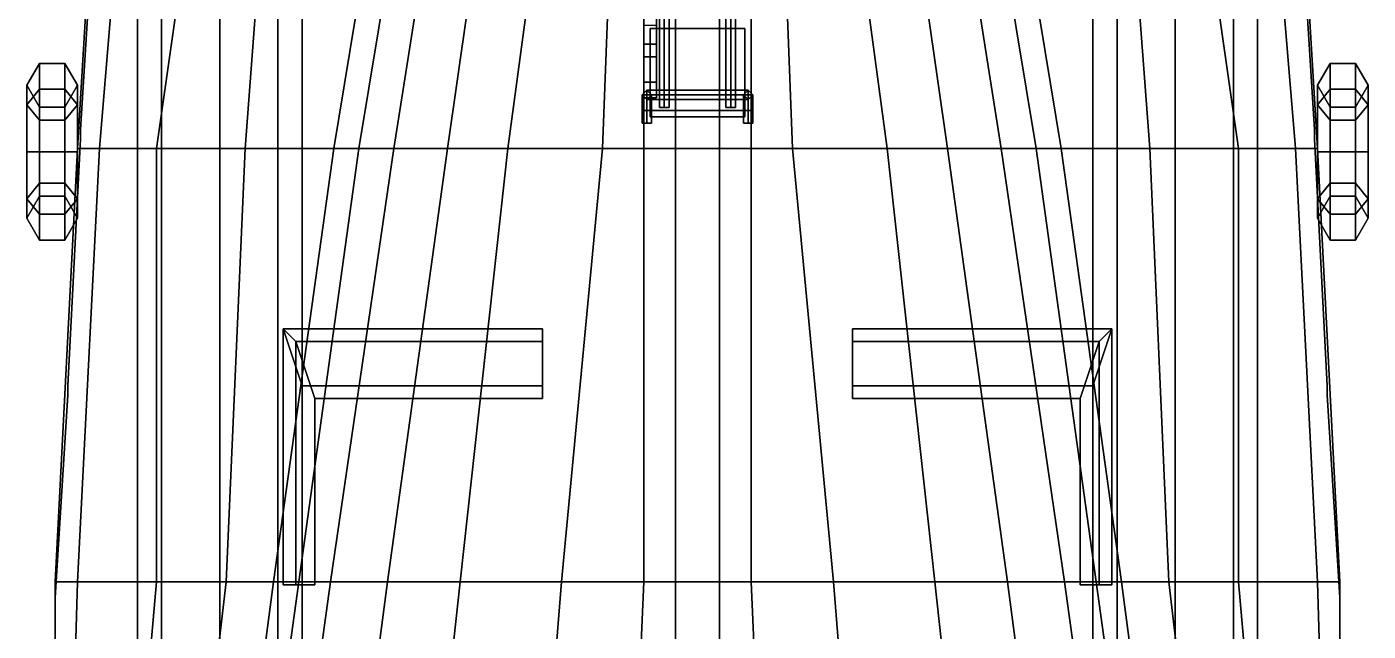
# Model space of a CAD drawing. Header units: millimetres. Extents: x -2.2 to 3, y -14 to 32.7.
# Drawn here: x -2.12 to 2.12, y 5.194 to 7.105 of the extents above; entities that cross this region are included whole.
import ezdxf

# ---------------------------------------------------------------- set-up
doc = ezdxf.new("R2010")
doc.units = ezdxf.units.MM
for name, color, linetype in [('railings', 6, 'Continuous'), ('ring', 1, 'Continuous'), ('turret', 2, 'Continuous')]:
    doc.layers.add(name, color=color, linetype=linetype)

msp = doc.modelspace()

# ---------------------------------------------------------------- linework, layer by layer
for points in [[(-1.6938, 10.32, 2.3038), (-1.77, 8.79, 2.12), (-1.77, 4.24, 2.12), (-1.6938, 4.24, 2.3038)], [(-1.51, 10.32, 2.38), (-1.6938, 10.32, 2.3038), (-1.6938, 4.24, 2.3038), (-1.51, 4.24, 2.38)], [(-1.3262, 10.32, 2.3038), (-1.51, 10.32, 2.38), (-1.51, 4.24, 2.38), (-1.3262, 4.24, 2.3038)], [(-1.25, 8.79, 2.12), (-1.3262, 10.32, 2.3038), (-1.3262, 4.24, 2.3038), (-1.25, 4.24, 2.12)], [(1.3262, 10.32, 2.3038), (1.25, 8.79, 2.12), (1.25, 4.24, 2.12), (1.3262, 4.24, 2.3038)], [(1.51, 10.32, 2.38), (1.3262, 10.32, 2.3038), (1.3262, 4.24, 2.3038), (1.51, 4.24, 2.38)], [(1.6938, 10.32, 2.3038), (1.51, 10.32, 2.38), (1.51, 4.24, 2.38), (1.6938, 4.24, 2.3038)], [(1.77, 8.79, 2.12), (1.6938, 10.32, 2.3038), (1.6938, 4.24, 2.3038), (1.77, 4.24, 2.12)], [(-1.77, 8.79, 2.12), (-1.6938, 8.2, 1.9362), (-1.6938, 4.24, 1.9362), (-1.77, 4.24, 2.12)], [(-1.3262, 8.2, 1.9362), (-1.25, 8.79, 2.12), (-1.25, 4.24, 2.12), (-1.3262, 4.24, 1.9362)], [(1.25, 8.79, 2.12), (1.3262, 8.2, 1.9362), (1.3262, 4.24, 1.9362), (1.25, 4.24, 2.12)], [(1.6938, 8.2, 1.9362), (1.77, 8.79, 2.12), (1.77, 4.24, 2.12), (1.6938, 4.24, 1.9362)], [(-1.6938, 8.2, 1.9362), (-1.51, 8.16, 1.86), (-1.51, 4.24, 1.86), (-1.6938, 4.24, 1.9362)], [(-1.51, 8.16, 1.86), (-1.3262, 8.2, 1.9362), (-1.3262, 4.24, 1.9362), (-1.51, 4.24, 1.86)], [(1.3262, 8.2, 1.9362), (1.51, 8.16, 1.86), (1.51, 4.24, 1.86), (1.3262, 4.24, 1.9362)], [(1.51, 8.16, 1.86), (1.6938, 8.2, 1.9362), (1.6938, 4.24, 1.9362), (1.51, 4.24, 1.86)], [(-1.88, 8.05, 1.73), (-1.78, 8.05, 1), (-1.89, 6.72, 0.96), (-1.96, 6.72, 1.69)], [(1.88, 8.05, 1.73), (-1.88, 8.05, 1.73), (-1.96, 6.72, 1.69), (1.96, 6.72, 1.69)], [(-1.78, 8.05, 1), (-1.52, 8.05, 0.78), (-1.71, 6.72, 0.78), (-1.89, 6.72, 0.96)], [(-1.52, 8.05, 0.78), (-1.33, 8.05, 0.56), (-1.43, 6.72, 0.39), (-1.71, 6.72, 0.78)], [(-1.33, 8.05, 0.56), (-0.93, 8.05, -0.08), (-1.15, 6.72, -0.08), (-1.43, 6.72, 0.39)], [(-0.93, 8.05, -0.08), (-0.85, 8.05, -0.19), (-1.07, 6.72, -0.19), (-1.15, 6.72, -0.08)], [(-0.85, 8.05, -0.19), (-0.75, 8.05, -0.32), (-0.96, 6.72, -0.32), (-1.07, 6.72, -0.19)], [(-0.75, 8.05, -0.32), (-0.6, 8.05, -0.46), (-0.79, 6.72, -0.46), (-0.96, 6.72, -0.32)], [(-0.6, 8.05, -0.46), (-0.42, 8.05, -0.58), (-0.6, 6.72, -0.58), (-0.79, 6.72, -0.46)], [(-0.42, 8.05, -0.58), (-0.25, 8.05, -0.69), (-0.3, 6.72, -0.72), (-0.6, 6.72, -0.58)], [(-0.25, 8.05, -0.69), (-0.17, 8.05, -0.72), (-0.17, 6.72, -0.77), (-0.3, 6.72, -0.72)], [(-0.17, 8.05, -0.72), (-0.07, 8.05, -0.76), (-0.07, 6.72, -0.79), (-0.17, 6.72, -0.77)], [(-0.07, 8.05, -0.76), (0.07, 8.05, -0.76), (0.07, 6.72, -0.79), (-0.07, 6.72, -0.79)], [(0.17, 6.72, -0.77), (0.07, 6.72, -0.79), (0.07, 8.05, -0.76), (0.17, 8.05, -0.72)], [(0.3, 6.72, -0.72), (0.17, 6.72, -0.77), (0.17, 8.05, -0.72), (0.25, 8.05, -0.69)], [(0.6, 6.72, -0.58), (0.3, 6.72, -0.72), (0.25, 8.05, -0.69), (0.42, 8.05, -0.58)], [(0.79, 6.72, -0.46), (0.6, 6.72, -0.58), (0.42, 8.05, -0.58), (0.6, 8.05, -0.46)], [(0.96, 6.72, -0.32), (0.79, 6.72, -0.46), (0.6, 8.05, -0.46), (0.75, 8.05, -0.32)], [(1.07, 6.72, -0.19), (0.96, 6.72, -0.32), (0.75, 8.05, -0.32), (0.85, 8.05, -0.19)], [(1.15, 6.72, -0.08), (1.07, 6.72, -0.19), (0.85, 8.05, -0.19), (0.93, 8.05, -0.08)], [(1.43, 6.72, 0.39), (1.15, 6.72, -0.08), (0.93, 8.05, -0.08), (1.33, 8.05, 0.56)], [(1.71, 6.72, 0.78), (1.43, 6.72, 0.39), (1.33, 8.05, 0.56), (1.52, 8.05, 0.78)], [(1.89, 6.72, 0.96), (1.71, 6.72, 0.78), (1.52, 8.05, 0.78), (1.78, 8.05, 1)], [(1.96, 6.72, 1.69), (1.89, 6.72, 0.96), (1.78, 8.05, 1), (1.88, 8.05, 1.73)], [(-1.96, 6.72, 1.69), (-1.89, 6.72, 0.96), (-1.96, 5.35, 0.94), (-2.03, 5.35, 1.62)], [(1.96, 6.72, 1.69), (-1.96, 6.72, 1.69), (-2.03, 5.35, 1.62), (2.03, 5.35, 1.62)], [(-1.89, 6.72, 0.96), (-1.71, 6.72, 0.78), (-1.71, 5.35, 0.59), (-1.96, 5.35, 0.94)], [(-1.71, 6.72, 0.78), (-1.43, 6.72, 0.39), (-1.49, 5.35, 0.18), (-1.71, 5.35, 0.59)], [(-1.43, 6.72, 0.39), (-1.15, 6.72, -0.08), (-1.34, 5.35, -0.08), (-1.49, 5.35, 0.18)], [(-1.15, 6.72, -0.08), (-1.07, 6.72, -0.19), (-1.26, 5.35, -0.19), (-1.34, 5.35, -0.08)], [(-1.07, 6.72, -0.19), (-0.96, 6.72, -0.32), (-1.16, 5.35, -0.32), (-1.26, 5.35, -0.19)], [(-0.96, 6.72, -0.32), (-0.79, 6.72, -0.46), (-0.98, 5.35, -0.46), (-1.16, 5.35, -0.32)], [(-0.79, 6.72, -0.46), (-0.6, 6.72, -0.58), (-0.75, 5.35, -0.58), (-0.98, 5.35, -0.46)], [(-0.6, 6.72, -0.58), (-0.3, 6.72, -0.72), (-0.43, 5.35, -0.72), (-0.75, 5.35, -0.58)], [(-0.3, 6.72, -0.72), (-0.17, 6.72, -0.77), (-0.17, 5.35, -0.81), (-0.43, 5.35, -0.72)], [(-0.17, 6.72, -0.77), (-0.07, 6.72, -0.79), (-0.07, 5.35, -0.84), (-0.17, 5.35, -0.81)], [(-0.07, 6.72, -0.79), (0.07, 6.72, -0.79), (0.07, 5.35, -0.84), (-0.07, 5.35, -0.84)], [(0.17, 5.35, -0.81), (0.07, 5.35, -0.84), (0.07, 6.72, -0.79), (0.17, 6.72, -0.77)], [(0.43, 5.35, -0.72), (0.17, 5.35, -0.81), (0.17, 6.72, -0.77), (0.3, 6.72, -0.72)], [(0.75, 5.35, -0.58), (0.43, 5.35, -0.72), (0.3, 6.72, -0.72), (0.6, 6.72, -0.58)], [(0.98, 5.35, -0.46), (0.75, 5.35, -0.58), (0.6, 6.72, -0.58), (0.79, 6.72, -0.46)], [(1.16, 5.35, -0.32), (0.98, 5.35, -0.46), (0.79, 6.72, -0.46), (0.96, 6.72, -0.32)], [(1.26, 5.35, -0.19), (1.16, 5.35, -0.32), (0.96, 6.72, -0.32), (1.07, 6.72, -0.19)], [(1.34, 5.35, -0.08), (1.26, 5.35, -0.19), (1.07, 6.72, -0.19), (1.15, 6.72, -0.08)], [(1.49, 5.35, 0.18), (1.34, 5.35, -0.08), (1.15, 6.72, -0.08), (1.43, 6.72, 0.39)], [(1.71, 5.35, 0.59), (1.49, 5.35, 0.18), (1.43, 6.72, 0.39), (1.71, 6.72, 0.78)], [(1.96, 5.35, 0.94), (1.71, 5.35, 0.59), (1.71, 6.72, 0.78), (1.89, 6.72, 0.96)], [(2.03, 5.35, 1.62), (1.96, 5.35, 0.94), (1.89, 6.72, 0.96), (1.96, 6.72, 1.69)], [(-0.49, 6.15, 3.2), (-0.49, 5.97, 2.86), (-1.25, 5.97, 2.86), (-1.31, 6.15, 3.2)], [(-1.31, 6.15, 3.2), (-1.27, 6.11, 3.2), (-0.49, 6.11, 3.2), (-0.49, 6.15, 3.2)], [(-1.31, 6.15, 3.2), (-1.25, 5.97, 2.86), (-1.25, 5.34, 2.86), (-1.31, 5.34, 3.11)], [(-1.31, 5.34, 3.11), (-1.27, 5.34, 3.11), (-1.27, 6.11, 3.2), (-1.31, 6.15, 3.2)], [(-0.49, 6.11, 3.2), (-0.49, 5.93, 2.86), (-0.49, 5.97, 2.86), (-0.49, 6.15, 3.2)], [(0.49, 6.15, 3.2), (0.49, 6.11, 3.2), (1.27, 6.11, 3.2), (1.31, 6.15, 3.2)], [(1.31, 6.15, 3.2), (1.25, 5.97, 2.86), (0.49, 5.97, 2.86), (0.49, 6.15, 3.2)], [(0.49, 5.97, 2.86), (0.49, 5.93, 2.86), (0.49, 6.11, 3.2), (0.49, 6.15, 3.2)], [(1.31, 5.34, 3.11), (1.25, 5.34, 2.86), (1.25, 5.97, 2.86), (1.31, 6.15, 3.2)], [(1.27, 5.34, 3.11), (1.31, 5.34, 3.11), (1.31, 6.15, 3.2), (1.27, 6.11, 3.2)], [(-1.27, 6.11, 3.2), (-1.21, 5.93, 2.86), (-0.49, 5.93, 2.86), (-0.49, 6.11, 3.2)], [(-1.27, 5.34, 3.11), (-1.21, 5.34, 2.86), (-1.21, 5.93, 2.86), (-1.27, 6.11, 3.2)], [(0.49, 6.11, 3.2), (0.49, 5.93, 2.86), (1.21, 5.93, 2.86), (1.27, 6.11, 3.2)], [(1.27, 6.11, 3.2), (1.21, 5.93, 2.86), (1.21, 5.34, 2.86), (1.27, 5.34, 3.11)], [(-1.25, 5.97, 2.86), (-1.25, 5.97, 1.62), (-1.25, 5.34, 1.62), (-1.25, 5.34, 2.86)], [(-0.49, 5.97, 2.86), (-0.49, 5.97, 1.62), (-1.25, 5.97, 1.62), (-1.25, 5.97, 2.86)], [(-0.49, 5.93, 2.86), (-0.49, 5.93, 1.62), (-0.49, 5.97, 1.62), (-0.49, 5.97, 2.86)], [(1.25, 5.97, 2.86), (1.25, 5.97, 1.62), (0.49, 5.97, 1.62), (0.49, 5.97, 2.86)], [(0.49, 5.97, 1.62), (0.49, 5.93, 1.62), (0.49, 5.93, 2.86), (0.49, 5.97, 2.86)], [(1.25, 5.34, 2.86), (1.25, 5.34, 1.62), (1.25, 5.97, 1.62), (1.25, 5.97, 2.86)], [(-1.21, 5.34, 2.86), (-1.21, 5.34, 1.62), (-1.21, 5.93, 1.62), (-1.21, 5.93, 2.86)], [(-1.21, 5.93, 2.86), (-1.21, 5.93, 1.62), (-0.49, 5.93, 1.62), (-0.49, 5.93, 2.86)], [(0.49, 5.93, 2.86), (0.49, 5.93, 1.62), (1.21, 5.93, 1.62), (1.21, 5.93, 2.86)], [(1.21, 5.93, 2.86), (1.21, 5.93, 1.62), (1.21, 5.34, 1.62), (1.21, 5.34, 2.86)], [(-2.03, 5.35, 1.62), (-1.96, 5.35, 0.94), (-2, 3.98, 0.9), (-2.03, 3.98, 1.62)], [(2.03, 5.35, 1.62), (-2.03, 5.35, 1.62), (-2.03, -0.07, 1.62), (2.03, -0.07, 1.62)], [(-1.96, 5.35, 0.94), (-1.71, 5.35, 0.59), (-1.83, 3.98, 0.59), (-2, 3.98, 0.9)], [(-1.71, 5.35, 0.59), (-1.49, 5.35, 0.18), (-1.65, 3.98, 0.18), (-1.83, 3.98, 0.59)], [(-1.49, 5.35, 0.18), (-1.34, 5.35, -0.08), (-1.52, 3.98, -0.08), (-1.65, 3.98, 0.18)], [(-1.34, 5.35, -0.08), (-1.26, 5.35, -0.19), (-1.45, 3.98, -0.19), (-1.52, 3.98, -0.08)], [(-1.26, 5.35, -0.19), (-1.16, 5.35, -0.32), (-1.35, 3.98, -0.32), (-1.45, 3.98, -0.19)], [(-1.16, 5.35, -0.32), (-0.98, 5.35, -0.46), (-1.16, 3.98, -0.46), (-1.35, 3.98, -0.32)], [(-0.98, 5.35, -0.46), (-0.75, 5.35, -0.58), (-0.9, 3.98, -0.58), (-1.16, 3.98, -0.46)], [(-0.75, 5.35, -0.58), (-0.43, 5.35, -0.72), (-0.54, 3.98, -0.72), (-0.9, 3.98, -0.58)], [(-0.43, 5.35, -0.72), (-0.17, 5.35, -0.81), (-0.23, 3.98, -0.81), (-0.54, 3.98, -0.72)], [(-0.17, 5.35, -0.81), (-0.07, 5.35, -0.84), (-0.07, 3.98, -0.85), (-0.23, 3.98, -0.81)], [(-0.07, 5.35, -0.84), (0.07, 5.35, -0.84), (0.07, 3.98, -0.85), (-0.07, 3.98, -0.85)], [(0.23, 3.98, -0.81), (0.07, 3.98, -0.85), (0.07, 5.35, -0.84), (0.17, 5.35, -0.81)], [(0.54, 3.98, -0.72), (0.23, 3.98, -0.81), (0.17, 5.35, -0.81), (0.43, 5.35, -0.72)], [(0.9, 3.98, -0.58), (0.54, 3.98, -0.72), (0.43, 5.35, -0.72), (0.75, 5.35, -0.58)], [(1.16, 3.98, -0.46), (0.9, 3.98, -0.58), (0.75, 5.35, -0.58), (0.98, 5.35, -0.46)], [(1.35, 3.98, -0.32), (1.16, 3.98, -0.46), (0.98, 5.35, -0.46), (1.16, 5.35, -0.32)], [(1.45, 3.98, -0.19), (1.35, 3.98, -0.32), (1.16, 5.35, -0.32), (1.26, 5.35, -0.19)], [(1.52, 3.98, -0.08), (1.45, 3.98, -0.19), (1.26, 5.35, -0.19), (1.34, 5.35, -0.08)], [(1.65, 3.98, 0.18), (1.52, 3.98, -0.08), (1.34, 5.35, -0.08), (1.49, 5.35, 0.18)], [(1.83, 3.98, 0.59), (1.65, 3.98, 0.18), (1.49, 5.35, 0.18), (1.71, 5.35, 0.59)], [(2, 3.98, 0.9), (1.83, 3.98, 0.59), (1.71, 5.35, 0.59), (1.96, 5.35, 0.94)], [(2.03, 3.98, 1.62), (2, 3.98, 0.9), (1.96, 5.35, 0.94), (2.03, 5.35, 1.62)], [(-1.25, 5.34, 2.86), (-1.21, 5.34, 2.86), (-1.27, 5.34, 3.11), (-1.31, 5.34, 3.11)], [(-1.25, 5.34, 1.62), (-1.21, 5.34, 1.62), (-1.21, 5.34, 2.86), (-1.25, 5.34, 2.86)], [(1.21, 5.34, 1.62), (1.25, 5.34, 1.62), (1.25, 5.34, 2.86), (1.21, 5.34, 2.86)], [(1.21, 5.34, 2.86), (1.25, 5.34, 2.86), (1.31, 5.34, 3.11), (1.27, 5.34, 3.11)]]:
    msp.add_3dface(points)
at = {"layer": 'railings'}
for points in [[(-1.9, 7.59, 2.47), (-1.9, 7.59, 2.44), (-1.95, 6.78, 2.44), (-1.95, 6.78, 2.47)], [(-1.95, 6.78, 2.47), (-1.95, 6.78, 2.44), (-1.9, 7.59, 2.44), (-1.9, 7.59, 2.47)], [(1.9, 7.59, 2.47), (1.9, 7.59, 2.44), (1.95, 6.78, 2.44), (1.95, 6.78, 2.47)], [(1.95, 6.78, 2.47), (1.95, 6.78, 2.44), (1.9, 7.59, 2.44), (1.9, 7.59, 2.47)], [(-1.99, 5.97, 2.47), (-1.99, 5.97, 2.44), (-1.95, 6.75, 2.44), (-1.95, 6.75, 2.47)], [(-1.95, 6.75, 2.47), (-1.95, 6.75, 2.44), (-1.99, 5.97, 2.44), (-1.99, 5.97, 2.47)], [(-1.95, 6.78, 2.47), (-1.95, 6.75, 2.47), (-1.95, 6.75, 1.69), (-1.95, 6.78, 1.69)], [(-1.95, 6.78, 1.69), (-1.95, 6.75, 1.69), (-1.95, 6.75, 2.47), (-1.95, 6.78, 2.47)], [(1.95, 6.78, 2.47), (1.95, 6.75, 2.47), (1.95, 6.75, 1.69), (1.95, 6.78, 1.69)], [(1.95, 6.78, 1.69), (1.95, 6.75, 1.69), (1.95, 6.75, 2.47), (1.95, 6.78, 2.47)], [(1.99, 5.97, 2.47), (1.99, 5.97, 2.44), (1.95, 6.75, 2.44), (1.95, 6.75, 2.47)], [(1.95, 6.75, 2.47), (1.95, 6.75, 2.44), (1.99, 5.97, 2.44), (1.99, 5.97, 2.47)], [(-1.99, 5.94, 2.47), (-1.99, 5.94, 2.44), (-2.03, 5.3, 2.45), (-2.03, 5.3, 2.48)], [(-2.03, 5.3, 2.48), (-2.03, 5.3, 2.45), (-1.99, 5.94, 2.44), (-1.99, 5.94, 2.47)], [(-1.99, 5.97, 1.65), (-1.99, 5.94, 1.65), (-1.99, 5.94, 2.47), (-1.99, 5.97, 2.47)], [(-1.99, 5.97, 2.47), (-1.99, 5.94, 2.47), (-1.99, 5.94, 1.65), (-1.99, 5.97, 1.65)], [(1.99, 5.97, 1.65), (1.99, 5.94, 1.65), (1.99, 5.94, 2.47), (1.99, 5.97, 2.47)], [(1.99, 5.97, 2.47), (1.99, 5.94, 2.47), (1.99, 5.94, 1.65), (1.99, 5.97, 1.65)], [(1.99, 5.94, 2.47), (1.99, 5.94, 2.44), (2.03, 5.3, 2.45), (2.03, 5.3, 2.48)], [(2.03, 5.3, 2.48), (2.03, 5.3, 2.45), (1.99, 5.94, 2.44), (1.99, 5.94, 2.47)], [(-2.03, 5.3, 1.62), (-2.03, 5.27, 1.62), (-2.03, 5.27, 2.48), (-2.03, 5.3, 2.48)], [(-2.03, 5.3, 2.48), (-2.03, 5.27, 2.48), (-2.03, 5.27, 1.62), (-2.03, 5.3, 1.62)], [(2.03, 5.3, 1.62), (2.03, 5.27, 1.62), (2.03, 5.27, 2.48), (2.03, 5.3, 2.48)], [(2.03, 5.3, 2.48), (2.03, 5.27, 2.48), (2.03, 5.27, 1.62), (2.03, 5.3, 1.62)]]:
    msp.add_3dface(points, dxfattribs=at)
at = {"layer": 'ring'}
for points in [[(-2.08, 6.9075, 1.8725), (-2.12, 6.8585, 1.9215), (-2.12, 6.92, 2.07), (-2.08, 6.9893, 2.07)], [(-2.08, 6.9893, 2.07), (-2.12, 6.92, 2.07), (-2.12, 6.8585, 2.2185), (-2.08, 6.9075, 2.2675)], [(-2, 6.9075, 1.8725), (-2.08, 6.9075, 1.8725), (-2.08, 6.9893, 2.07), (-2, 6.9893, 2.07)], [(-2, 6.9893, 2.07), (-2.08, 6.9893, 2.07), (-2.08, 6.9075, 2.2675), (-2, 6.9075, 2.2675)], [(-1.96, 6.8585, 1.9215), (-2, 6.9075, 1.8725), (-2, 6.9893, 2.07), (-1.96, 6.92, 2.07)], [(-1.96, 6.92, 2.07), (-2, 6.9893, 2.07), (-2, 6.9075, 2.2675), (-1.96, 6.8585, 2.2185)], [(2, 6.9075, 1.8725), (1.96, 6.8585, 1.9215), (1.96, 6.92, 2.07), (2, 6.9893, 2.07)], [(2, 6.9893, 2.07), (1.96, 6.92, 2.07), (1.96, 6.8585, 2.2185), (2, 6.9075, 2.2675)], [(2.08, 6.9075, 1.8725), (2, 6.9075, 1.8725), (2, 6.9893, 2.07), (2.08, 6.9893, 2.07)], [(2.08, 6.9893, 2.07), (2, 6.9893, 2.07), (2, 6.9075, 2.2675), (2.08, 6.9075, 2.2675)], [(2.12, 6.8585, 1.9215), (2.08, 6.9075, 1.8725), (2.08, 6.9893, 2.07), (2.12, 6.92, 2.07)], [(2.12, 6.92, 2.07), (2.08, 6.9893, 2.07), (2.08, 6.9075, 2.2675), (2.12, 6.8585, 2.2185)], [(-2.12, 6.8585, 1.9215), (-2.08, 6.8095, 1.9705), (-2.08, 6.8507, 2.07), (-2.12, 6.92, 2.07)], [(-2.12, 6.92, 2.07), (-2.08, 6.8507, 2.07), (-2.08, 6.8095, 2.1695), (-2.12, 6.8585, 2.2185)], [(-2, 6.8095, 1.9705), (-1.96, 6.8585, 1.9215), (-1.96, 6.92, 2.07), (-2, 6.8507, 2.07)], [(-2, 6.8507, 2.07), (-1.96, 6.92, 2.07), (-1.96, 6.8585, 2.2185), (-2, 6.8095, 2.1695)], [(1.96, 6.8585, 1.9215), (2, 6.8095, 1.9705), (2, 6.8507, 2.07), (1.96, 6.92, 2.07)], [(1.96, 6.92, 2.07), (2, 6.8507, 2.07), (2, 6.8095, 2.1695), (1.96, 6.8585, 2.2185)], [(2.08, 6.8095, 1.9705), (2.12, 6.8585, 1.9215), (2.12, 6.92, 2.07), (2.08, 6.8507, 2.07)], [(2.08, 6.8507, 2.07), (2.12, 6.92, 2.07), (2.12, 6.8585, 2.2185), (2.08, 6.8095, 2.1695)], [(-2.08, 6.71, 1.7907), (-2.12, 6.71, 1.86), (-2.12, 6.8585, 1.9215), (-2.08, 6.9075, 1.8725)], [(-2.08, 6.9075, 2.2675), (-2.12, 6.8585, 2.2185), (-2.12, 6.71, 2.28), (-2.08, 6.71, 2.3493)], [(-2, 6.71, 1.7907), (-2.08, 6.71, 1.7907), (-2.08, 6.9075, 1.8725), (-2, 6.9075, 1.8725)], [(-2, 6.9075, 2.2675), (-2.08, 6.9075, 2.2675), (-2.08, 6.71, 2.3493), (-2, 6.71, 2.3493)], [(-1.96, 6.71, 1.86), (-2, 6.71, 1.7907), (-2, 6.9075, 1.8725), (-1.96, 6.8585, 1.9215)], [(-1.96, 6.8585, 2.2185), (-2, 6.9075, 2.2675), (-2, 6.71, 2.3493), (-1.96, 6.71, 2.28)], [(2, 6.71, 1.7907), (1.96, 6.71, 1.86), (1.96, 6.8585, 1.9215), (2, 6.9075, 1.8725)], [(2, 6.9075, 2.2675), (1.96, 6.8585, 2.2185), (1.96, 6.71, 2.28), (2, 6.71, 2.3493)], [(2.08, 6.71, 1.7907), (2, 6.71, 1.7907), (2, 6.9075, 1.8725), (2.08, 6.9075, 1.8725)], [(2.08, 6.9075, 2.2675), (2, 6.9075, 2.2675), (2, 6.71, 2.3493), (2.08, 6.71, 2.3493)], [(2.12, 6.71, 1.86), (2.08, 6.71, 1.7907), (2.08, 6.9075, 1.8725), (2.12, 6.8585, 1.9215)], [(2.12, 6.8585, 2.2185), (2.08, 6.9075, 2.2675), (2.08, 6.71, 2.3493), (2.12, 6.71, 2.28)], [(-2.12, 6.71, 1.86), (-2.08, 6.71, 1.9293), (-2.08, 6.8095, 1.9705), (-2.12, 6.8585, 1.9215)], [(-2.12, 6.8585, 2.2185), (-2.08, 6.8095, 2.1695), (-2.08, 6.71, 2.2107), (-2.12, 6.71, 2.28)], [(-2.08, 6.8095, 1.9705), (-2, 6.8095, 1.9705), (-2, 6.8507, 2.07), (-2.08, 6.8507, 2.07)], [(-2.08, 6.8507, 2.07), (-2, 6.8507, 2.07), (-2, 6.8095, 2.1695), (-2.08, 6.8095, 2.1695)], [(-2, 6.71, 1.9293), (-1.96, 6.71, 1.86), (-1.96, 6.8585, 1.9215), (-2, 6.8095, 1.9705)], [(-2, 6.8095, 2.1695), (-1.96, 6.8585, 2.2185), (-1.96, 6.71, 2.28), (-2, 6.71, 2.2107)], [(1.96, 6.71, 1.86), (2, 6.71, 1.9293), (2, 6.8095, 1.9705), (1.96, 6.8585, 1.9215)], [(1.96, 6.8585, 2.2185), (2, 6.8095, 2.1695), (2, 6.71, 2.2107), (1.96, 6.71, 2.28)], [(2, 6.8095, 1.9705), (2.08, 6.8095, 1.9705), (2.08, 6.8507, 2.07), (2, 6.8507, 2.07)], [(2, 6.8507, 2.07), (2.08, 6.8507, 2.07), (2.08, 6.8095, 2.1695), (2, 6.8095, 2.1695)], [(2.08, 6.71, 1.9293), (2.12, 6.71, 1.86), (2.12, 6.8585, 1.9215), (2.08, 6.8095, 1.9705)], [(2.08, 6.8095, 2.1695), (2.12, 6.8585, 2.2185), (2.12, 6.71, 2.28), (2.08, 6.71, 2.2107)], [(-2.08, 6.71, 1.9293), (-2, 6.71, 1.9293), (-2, 6.8095, 1.9705), (-2.08, 6.8095, 1.9705)], [(-2.08, 6.8095, 2.1695), (-2, 6.8095, 2.1695), (-2, 6.71, 2.2107), (-2.08, 6.71, 2.2107)], [(2, 6.71, 1.9293), (2.08, 6.71, 1.9293), (2.08, 6.8095, 1.9705), (2, 6.8095, 1.9705)], [(2, 6.8095, 2.1695), (2.08, 6.8095, 2.1695), (2.08, 6.71, 2.2107), (2, 6.71, 2.2107)], [(-2.12, 6.5615, 1.9215), (-2.08, 6.6105, 1.9705), (-2.08, 6.71, 1.9293), (-2.12, 6.71, 1.86)], [(-2.08, 6.5125, 1.8725), (-2.12, 6.5615, 1.9215), (-2.12, 6.71, 1.86), (-2.08, 6.71, 1.7907)], [(-2.12, 6.71, 2.28), (-2.08, 6.71, 2.2107), (-2.08, 6.6105, 2.1695), (-2.12, 6.5615, 2.2185)], [(-2.08, 6.71, 2.3493), (-2.12, 6.71, 2.28), (-2.12, 6.5615, 2.2185), (-2.08, 6.5125, 2.2675)], [(-2.08, 6.6105, 1.9705), (-2, 6.6105, 1.9705), (-2, 6.71, 1.9293), (-2.08, 6.71, 1.9293)], [(-2, 6.5125, 1.8725), (-2.08, 6.5125, 1.8725), (-2.08, 6.71, 1.7907), (-2, 6.71, 1.7907)], [(-2.08, 6.71, 2.2107), (-2, 6.71, 2.2107), (-2, 6.6105, 2.1695), (-2.08, 6.6105, 2.1695)], [(-2, 6.71, 2.3493), (-2.08, 6.71, 2.3493), (-2.08, 6.5125, 2.2675), (-2, 6.5125, 2.2675)], [(-2, 6.6105, 1.9705), (-1.96, 6.5615, 1.9215), (-1.96, 6.71, 1.86), (-2, 6.71, 1.9293)], [(-1.96, 6.5615, 1.9215), (-2, 6.5125, 1.8725), (-2, 6.71, 1.7907), (-1.96, 6.71, 1.86)], [(-2, 6.71, 2.2107), (-1.96, 6.71, 2.28), (-1.96, 6.5615, 2.2185), (-2, 6.6105, 2.1695)], [(-1.96, 6.71, 2.28), (-2, 6.71, 2.3493), (-2, 6.5125, 2.2675), (-1.96, 6.5615, 2.2185)], [(1.96, 6.5615, 1.9215), (2, 6.6105, 1.9705), (2, 6.71, 1.9293), (1.96, 6.71, 1.86)], [(2, 6.5125, 1.8725), (1.96, 6.5615, 1.9215), (1.96, 6.71, 1.86), (2, 6.71, 1.7907)], [(1.96, 6.71, 2.28), (2, 6.71, 2.2107), (2, 6.6105, 2.1695), (1.96, 6.5615, 2.2185)], [(2, 6.71, 2.3493), (1.96, 6.71, 2.28), (1.96, 6.5615, 2.2185), (2, 6.5125, 2.2675)], [(2, 6.6105, 1.9705), (2.08, 6.6105, 1.9705), (2.08, 6.71, 1.9293), (2, 6.71, 1.9293)], [(2.08, 6.5125, 1.8725), (2, 6.5125, 1.8725), (2, 6.71, 1.7907), (2.08, 6.71, 1.7907)], [(2, 6.71, 2.2107), (2.08, 6.71, 2.2107), (2.08, 6.6105, 2.1695), (2, 6.6105, 2.1695)], [(2.08, 6.71, 2.3493), (2, 6.71, 2.3493), (2, 6.5125, 2.2675), (2.08, 6.5125, 2.2675)], [(2.08, 6.6105, 1.9705), (2.12, 6.5615, 1.9215), (2.12, 6.71, 1.86), (2.08, 6.71, 1.9293)], [(2.12, 6.5615, 1.9215), (2.08, 6.5125, 1.8725), (2.08, 6.71, 1.7907), (2.12, 6.71, 1.86)], [(2.08, 6.71, 2.2107), (2.12, 6.71, 2.28), (2.12, 6.5615, 2.2185), (2.08, 6.6105, 2.1695)], [(2.12, 6.71, 2.28), (2.08, 6.71, 2.3493), (2.08, 6.5125, 2.2675), (2.12, 6.5615, 2.2185)], [(-2.12, 6.5, 2.07), (-2.08, 6.5693, 2.07), (-2.08, 6.6105, 1.9705), (-2.12, 6.5615, 1.9215)], [(-2.12, 6.5615, 2.2185), (-2.08, 6.6105, 2.1695), (-2.08, 6.5693, 2.07), (-2.12, 6.5, 2.07)], [(-2.08, 6.5693, 2.07), (-2, 6.5693, 2.07), (-2, 6.6105, 1.9705), (-2.08, 6.6105, 1.9705)], [(-2.08, 6.6105, 2.1695), (-2, 6.6105, 2.1695), (-2, 6.5693, 2.07), (-2.08, 6.5693, 2.07)], [(-2, 6.5693, 2.07), (-1.96, 6.5, 2.07), (-1.96, 6.5615, 1.9215), (-2, 6.6105, 1.9705)], [(-2, 6.6105, 2.1695), (-1.96, 6.5615, 2.2185), (-1.96, 6.5, 2.07), (-2, 6.5693, 2.07)], [(1.96, 6.5, 2.07), (2, 6.5693, 2.07), (2, 6.6105, 1.9705), (1.96, 6.5615, 1.9215)], [(1.96, 6.5615, 2.2185), (2, 6.6105, 2.1695), (2, 6.5693, 2.07), (1.96, 6.5, 2.07)], [(2, 6.5693, 2.07), (2.08, 6.5693, 2.07), (2.08, 6.6105, 1.9705), (2, 6.6105, 1.9705)], [(2, 6.6105, 2.1695), (2.08, 6.6105, 2.1695), (2.08, 6.5693, 2.07), (2, 6.5693, 2.07)], [(2.08, 6.5693, 2.07), (2.12, 6.5, 2.07), (2.12, 6.5615, 1.9215), (2.08, 6.6105, 1.9705)], [(2.08, 6.6105, 2.1695), (2.12, 6.5615, 2.2185), (2.12, 6.5, 2.07), (2.08, 6.5693, 2.07)], [(-2.08, 6.4307, 2.07), (-2.12, 6.5, 2.07), (-2.12, 6.5615, 1.9215), (-2.08, 6.5125, 1.8725)], [(-2.08, 6.5125, 2.2675), (-2.12, 6.5615, 2.2185), (-2.12, 6.5, 2.07), (-2.08, 6.4307, 2.07)], [(-1.96, 6.5, 2.07), (-2, 6.4307, 2.07), (-2, 6.5125, 1.8725), (-1.96, 6.5615, 1.9215)], [(-1.96, 6.5615, 2.2185), (-2, 6.5125, 2.2675), (-2, 6.4307, 2.07), (-1.96, 6.5, 2.07)], [(2, 6.4307, 2.07), (1.96, 6.5, 2.07), (1.96, 6.5615, 1.9215), (2, 6.5125, 1.8725)], [(2, 6.5125, 2.2675), (1.96, 6.5615, 2.2185), (1.96, 6.5, 2.07), (2, 6.4307, 2.07)], [(2.12, 6.5, 2.07), (2.08, 6.4307, 2.07), (2.08, 6.5125, 1.8725), (2.12, 6.5615, 1.9215)], [(2.12, 6.5615, 2.2185), (2.08, 6.5125, 2.2675), (2.08, 6.4307, 2.07), (2.12, 6.5, 2.07)], [(-2, 6.4307, 2.07), (-2.08, 6.4307, 2.07), (-2.08, 6.5125, 1.8725), (-2, 6.5125, 1.8725)], [(-2, 6.5125, 2.2675), (-2.08, 6.5125, 2.2675), (-2.08, 6.4307, 2.07), (-2, 6.4307, 2.07)], [(2.08, 6.4307, 2.07), (2, 6.4307, 2.07), (2, 6.5125, 1.8725), (2.08, 6.5125, 1.8725)], [(2.08, 6.5125, 2.2675), (2, 6.5125, 2.2675), (2, 6.4307, 2.07), (2.08, 6.4307, 2.07)]]:
    msp.add_3dface(points, dxfattribs=at)
at = {"layer": 'turret'}
for points in [[(-0.17, 8.04, 2.74), (-0.17, 8.03, 2.69), (-0.17, 7.05, 2.98), (-0.17, 7.01, 3.03)], [(-0.13, 7.01, 3.03), (-0.13, 8.04, 2.74), (-0.17, 8.04, 2.74), (-0.17, 7.01, 3.03)], [(-0.17, 7.05, 2.98), (-0.17, 8.03, 2.69), (-0.13, 8.03, 2.69), (-0.13, 7.05, 2.98)], [(-0.13, 7.05, 2.98), (-0.13, 8.03, 2.69), (-0.13, 8.04, 2.74), (-0.13, 7.01, 3.03)], [(-0.105, 6.85, 2.035), (-0.12, 6.85, 2.05), (-0.12, 7.54, 2.05), (-0.105, 7.54, 2.035)], [(-0.12, 6.85, 2.05), (-0.105, 6.85, 2.065), (-0.105, 7.54, 2.065), (-0.12, 7.54, 2.05)], [(-0.09, 6.85, 2.05), (-0.105, 6.85, 2.035), (-0.105, 7.54, 2.035), (-0.09, 7.54, 2.05)], [(-0.105, 6.85, 2.065), (-0.09, 6.85, 2.05), (-0.09, 7.54, 2.05), (-0.105, 7.54, 2.065)], [(0.105, 6.85, 2.035), (0.09, 6.85, 2.05), (0.09, 7.54, 2.05), (0.105, 7.54, 2.035)], [(0.09, 6.85, 2.05), (0.105, 6.85, 2.065), (0.105, 7.54, 2.065), (0.09, 7.54, 2.05)], [(0.12, 6.85, 2.05), (0.105, 6.85, 2.035), (0.105, 7.54, 2.035), (0.12, 7.54, 2.05)], [(0.105, 6.85, 2.065), (0.12, 6.85, 2.05), (0.12, 7.54, 2.05), (0.105, 7.54, 2.065)], [(-0.17, 6.88, 2.7), (-0.17, 7.14, 2.7), (-0.17, 7.11, 2.66), (-0.17, 6.89, 2.66)], [(-0.13, 6.88, 2.7), (-0.13, 7.14, 2.7), (-0.17, 7.14, 2.7), (-0.17, 6.88, 2.7)], [(-0.13, 7.11, 2.66), (-0.13, 7.14, 2.7), (-0.13, 6.88, 2.7), (-0.13, 6.89, 2.66)], [(-0.17, 6.89, 2.66), (-0.17, 7.11, 2.66), (-0.13, 7.11, 2.66), (-0.13, 6.89, 2.66)], [(-0.15, 6.82, 2.1), (-0.15, 7.1, 2.1), (-0.15, 7.1, 2.08), (-0.15, 6.82, 2.08)], [(-0.15, 6.82, 2.08), (-0.15, 7.1, 2.08), (0.15, 7.1, 2.08), (0.15, 6.82, 2.08)], [(0.15, 7.1, 2.1), (-0.15, 7.1, 2.1), (-0.15, 6.82, 2.1), (0.15, 6.82, 2.1)], [(0.15, 7.1, 2.08), (-0.15, 7.1, 2.08), (-0.15, 7.1, 2.1), (0.15, 7.1, 2.1)], [(0.15, 6.82, 2.08), (0.15, 7.1, 2.08), (0.15, 7.1, 2.1), (0.15, 6.82, 2.1)], [(-0.17, 7.01, 3.03), (-0.17, 7.05, 2.98), (-0.17, 6.93, 2.74), (-0.17, 6.88, 2.75)], [(-0.17, 6.93, 2.74), (-0.17, 7.05, 2.98), (-0.13, 7.05, 2.98), (-0.13, 6.93, 2.74)], [(-0.13, 6.93, 2.74), (-0.13, 7.05, 2.98), (-0.13, 7.01, 3.03), (-0.13, 6.88, 2.75)], [(-0.13, 6.88, 2.75), (-0.13, 7.01, 3.03), (-0.17, 7.01, 3.03), (-0.17, 6.88, 2.75)], [(-0.17, 6.88, 2.75), (-0.17, 6.93, 2.74), (-0.17, 6.93, 2.7), (-0.17, 6.88, 2.7)], [(-0.17, 6.93, 2.7), (-0.17, 6.93, 2.74), (-0.13, 6.93, 2.74), (-0.13, 6.93, 2.7)], [(-0.13, 6.93, 2.7), (-0.13, 6.93, 2.74), (-0.13, 6.88, 2.75), (-0.13, 6.88, 2.7)], [(-0.16, 6.905, 2.05), (-0.175, 6.89, 2.035), (-0.175, 6.89, 2.34), (-0.16, 6.905, 2.34)], [(-0.175, 6.89, 2.035), (-0.16, 6.905, 2.05), (0.16, 6.905, 2.05), (0.175, 6.89, 2.035)], [(-0.16, 6.905, 2.34), (-0.175, 6.89, 2.34), (-0.175, 6.84, 2.39), (-0.16, 6.84, 2.405)], [(-0.175, 6.89, 2.035), (-0.16, 6.875, 2.05), (-0.16, 6.875, 2.34), (-0.175, 6.89, 2.34)], [(-0.16, 6.875, 2.05), (-0.175, 6.89, 2.035), (0.175, 6.89, 2.035), (0.16, 6.875, 2.05)], [(-0.175, 6.89, 2.34), (-0.16, 6.875, 2.34), (-0.16, 6.84, 2.375), (-0.175, 6.84, 2.39)], [(-0.13, 6.89, 2.66), (-0.13, 6.88, 2.7), (-0.17, 6.88, 2.7), (-0.17, 6.89, 2.66)], [(-0.13, 6.88, 2.7), (-0.13, 6.88, 2.75), (-0.17, 6.88, 2.75), (-0.17, 6.88, 2.7)], [(-0.145, 6.89, 2.065), (-0.16, 6.905, 2.05), (-0.16, 6.905, 2.34), (-0.145, 6.89, 2.34)], [(-0.16, 6.905, 2.05), (-0.145, 6.89, 2.065), (0.145, 6.89, 2.065), (0.16, 6.905, 2.05)], [(-0.145, 6.89, 2.34), (-0.16, 6.905, 2.34), (-0.16, 6.84, 2.405), (-0.145, 6.84, 2.39)], [(-0.16, 6.875, 2.05), (-0.145, 6.89, 2.065), (-0.145, 6.89, 2.34), (-0.16, 6.875, 2.34)], [(-0.145, 6.89, 2.065), (-0.16, 6.875, 2.05), (0.16, 6.875, 2.05), (0.145, 6.89, 2.065)], [(-0.16, 6.875, 2.34), (-0.145, 6.89, 2.34), (-0.145, 6.84, 2.39), (-0.16, 6.84, 2.375)], [(0.16, 6.905, 2.05), (0.145, 6.89, 2.065), (0.145, 6.89, 2.34), (0.16, 6.905, 2.34)], [(0.16, 6.905, 2.34), (0.145, 6.89, 2.34), (0.145, 6.84, 2.39), (0.16, 6.84, 2.405)], [(0.145, 6.89, 2.065), (0.16, 6.875, 2.05), (0.16, 6.875, 2.34), (0.145, 6.89, 2.34)], [(0.145, 6.89, 2.34), (0.16, 6.875, 2.34), (0.16, 6.84, 2.375), (0.145, 6.84, 2.39)], [(0.175, 6.89, 2.035), (0.16, 6.905, 2.05), (0.16, 6.905, 2.34), (0.175, 6.89, 2.34)], [(0.175, 6.89, 2.34), (0.16, 6.905, 2.34), (0.16, 6.84, 2.405), (0.175, 6.84, 2.39)], [(0.16, 6.875, 2.05), (0.175, 6.89, 2.035), (0.175, 6.89, 2.34), (0.16, 6.875, 2.34)], [(0.16, 6.875, 2.34), (0.175, 6.89, 2.34), (0.175, 6.84, 2.39), (0.16, 6.84, 2.375)], [(-0.16, 6.84, 2.405), (-0.175, 6.84, 2.39), (-0.175, 6.8, 2.39), (-0.16, 6.8, 2.405)], [(-0.175, 6.84, 2.39), (-0.16, 6.84, 2.375), (-0.16, 6.8, 2.375), (-0.175, 6.8, 2.39)], [(-0.145, 6.84, 2.39), (-0.16, 6.84, 2.405), (-0.16, 6.8, 2.405), (-0.145, 6.8, 2.39)], [(-0.16, 6.84, 2.375), (-0.145, 6.84, 2.39), (-0.145, 6.8, 2.39), (-0.16, 6.8, 2.375)], [(0.15, 6.84, 2.39), (-0.15, 6.84, 2.39), (-0.15, 6.82, 2.39), (0.15, 6.82, 2.39)], [(0.15, 6.82, 2.23), (-0.15, 6.82, 2.23), (-0.15, 6.84, 2.23), (0.15, 6.84, 2.23)], [(-0.15, 6.82, 2.23), (-0.15, 6.82, 2.39), (-0.15, 6.84, 2.39), (-0.15, 6.84, 2.23)], [(-0.15, 6.84, 2.23), (-0.15, 6.84, 2.39), (0.15, 6.84, 2.39), (0.15, 6.84, 2.23)], [(-0.09, 6.85, 2.05), (-0.105, 6.85, 2.065), (-0.12, 6.85, 2.05), (-0.105, 6.85, 2.035)], [(0.12, 6.85, 2.05), (0.105, 6.85, 2.065), (0.09, 6.85, 2.05), (0.105, 6.85, 2.035)], [(0.16, 6.84, 2.405), (0.145, 6.84, 2.39), (0.145, 6.8, 2.39), (0.16, 6.8, 2.405)], [(0.145, 6.84, 2.39), (0.16, 6.84, 2.375), (0.16, 6.8, 2.375), (0.145, 6.8, 2.39)], [(0.15, 6.84, 2.23), (0.15, 6.84, 2.39), (0.15, 6.82, 2.39), (0.15, 6.82, 2.23)], [(0.175, 6.84, 2.39), (0.16, 6.84, 2.405), (0.16, 6.8, 2.405), (0.175, 6.8, 2.39)], [(0.16, 6.84, 2.375), (0.175, 6.84, 2.39), (0.175, 6.8, 2.39), (0.16, 6.8, 2.375)], [(-0.145, 6.8, 2.39), (-0.16, 6.8, 2.405), (-0.175, 6.8, 2.39), (-0.16, 6.8, 2.375)], [(0.15, 6.82, 2.1), (-0.15, 6.82, 2.1), (-0.15, 6.82, 2.08), (0.15, 6.82, 2.08)], [(0.15, 6.82, 2.39), (-0.15, 6.82, 2.39), (-0.15, 6.82, 2.23), (0.15, 6.82, 2.23)], [(0.175, 6.8, 2.39), (0.16, 6.8, 2.405), (0.145, 6.8, 2.39), (0.16, 6.8, 2.375)]]:
    msp.add_3dface(points, dxfattribs=at)

doc.saveas('drawing.dxf')
